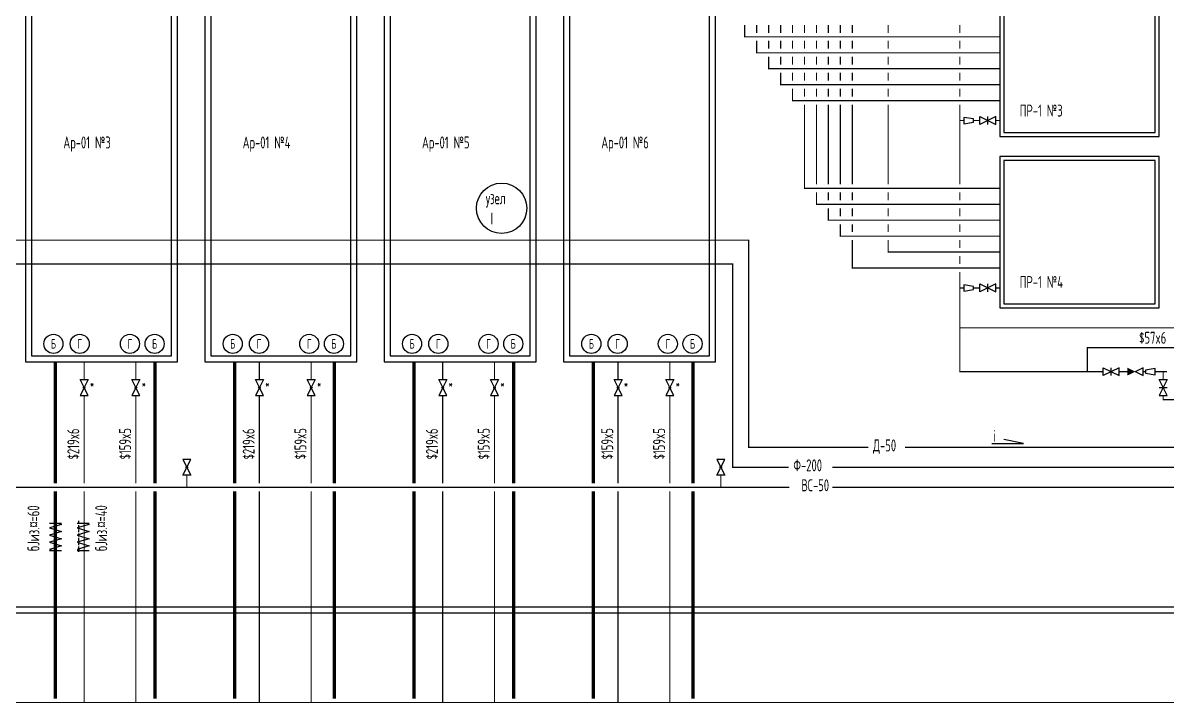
# Model space of a CAD drawing. Extents: x 0 to 1261, y 0 to 593.
# Drawn here: x 193.8 to 481, y 249.8 to 420.5 of the extents above; entities that cross this region are included whole.
import ezdxf
from ezdxf.enums import TextEntityAlignment as Align

# ---------------------------------------------------------------- set-up
doc = ezdxf.new("R2010")
doc.units = 0
doc.header["$LTSCALE"] = 12
doc.header["$MEASUREMENT"] = 0
doc.linetypes.add('HIDDEN', pattern=[0.375, 0.25, -0.125])
doc.layers.get('0').update_dxf_attribs({"linetype": 'CONTINUOUS'})
doc.layers.add('вспом_линии', color=7, linetype='CONTINUOUS', lineweight=30)
doc.styles.add('ESKD', font='eskd_u.shx', dxfattribs={"width": 0.8, "height": 3})

# ---------------------------------------------------------------- blocks, each defined once
blk = doc.blocks.new('b1_16')
for points in [[(4.56, -0.22), (0, -2.5), (0, 2.5), (4.56, 0.22)], [(5.46, -0.23), (10, -2.5), (10, 2.5), (5.46, 0.23)]]:
    blk.add_lwpolyline(points)
blk.add_lwpolyline([(5, -0.5, -0.974631), (5, 0.5, -1.026029), (5, -0.5, 1.665502)], format="xyb")
blk = doc.blocks.new('b4_16')
blk.add_lwpolyline([(0, -2.5), (0, 2.5), (10, -2.5), (10, 2.5)], close=True)
blk.add_lwpolyline([(5, -2.5), (5, 2.5)])
blk = doc.blocks.new('v26')
blk.add_lwpolyline([(6, 0), (6, 1), (0, 2), (0, -2), (6, -1), (6, 0)])
blk = doc.blocks.new('v6')
for points in [[(0, -2.5), (0, 2.5)], [(0, 1.5), (0.5, 2.5), (2, -2.5), (3.5, 2.5), (5, -2.5), (6.5, 2.5), (8, -2.5), (9.5, 2.5), (11, -2.5), (11.5, -1)], [(11.5, -2.5), (11.5, 2.5)]]:
    blk.add_lwpolyline(points)
at = {"linetype": 'HIDDEN', "ltscale": 0.4}
blk.add_lwpolyline([(-1, -2), (12, -2)], dxfattribs=at)
blk = doc.blocks.new('v5')
for points in [[(0, -2.5), (0, 2.5)], [(0, 1.5), (0.5, 2.5), (2, -2.5), (3.5, 2.5), (5, -2.5), (6.5, 2.5), (8, -2.5), (9.5, 2.5), (11, -2.5), (11.5, -1)], [(11.5, -2.5), (11.5, 2.5)]]:
    blk.add_lwpolyline(points)
blk = doc.blocks.new('b10_16')
blk.add_lwpolyline([(5.04, -0.02), (0, 2.5), (0, -2.5), (5.07, 0.04)])
blk.add_lwpolyline([(5.04, -0.02, 0.1, 5, 0), (10, -0.02, 5, 5, 0)], format="xyseb")

msp = doc.modelspace()

# ---------------------------------------------------------------- linework, layer by layer
for p, q in [((445, 315), (440, 316)), ((437, 315), (445, 315))]:
    msp.add_line(p, q)
at = {"const_width": 0.8}
for points in [[(202, 335.5), (202, 305)], [(227, 335.5), (227, 305)], [(247, 335.5), (247, 305)], [(272, 335.5), (272, 305)], [(292, 335.5), (292, 305)], [(317, 335.5), (317, 305)], [(337, 335.5), (337, 305)], [(362, 335.5), (362, 305)], [(202, 303), (202, 295)], [(227, 303), (227, 251)], [(247, 303), (247, 251)], [(272, 303), (272, 251)], [(292, 303), (292, 251)], [(317, 303), (317, 251)], [(337, 303), (337, 251)], [(362, 303), (362, 251)], [(202, 295), (202, 251)]]:
    msp.add_lwpolyline(points, dxfattribs=at)
at = {"linetype": 'Continuous'}
for centre in [(201.51, 339.97), (208.11, 339.97), (220.71, 339.97), (226.91, 339.97), (246.51, 339.97), (253.11, 339.97), (265.71, 339.97), (271.91, 339.97), (291.51, 339.97), (298.11, 339.97), (310.71, 339.97), (316.91, 339.97), (336.51, 339.97), (343.11, 339.97), (355.71, 339.97), (361.91, 339.97)]:
    msp.add_circle(centre, 2.4, dxfattribs=at)
at = {"layer": 'вспом_линии'}
for points in [[(882.5, 547.92), (28.5, 547.92), (28.5, 272.5), (882.5, 272.5)], [(881, 546.42), (30, 546.42), (30, 274), (881, 274)], [(439, 392), (479, 392), (479, 430), (439, 430)], [(440, 393), (478, 393), (478, 429), (440, 429)], [(439, 349), (479, 349), (479, 387), (439, 387)], [(440, 350), (478, 350), (478, 386), (440, 386)]]:
    msp.add_lwpolyline(points, close=True, dxfattribs=at)
at = {"layer": 'вспом_линии', "linetype": 'Continuous'}
for points in [[(194.54, 335.5), (232.65, 335.5), (232.65, 452.5), (194.54, 452.5)], [(196.04, 337), (231.15, 337), (231.15, 451), (196.04, 451)], [(239.54, 335.5), (277.65, 335.5), (277.65, 452.5), (239.54, 452.5)], [(241.04, 337), (276.15, 337), (276.15, 451), (241.04, 451)], [(284.54, 335.5), (322.65, 335.5), (322.65, 452.5), (284.54, 452.5)], [(286.04, 337), (321.15, 337), (321.15, 451), (286.04, 451)], [(329.54, 335.5), (367.65, 335.5), (367.65, 452.5), (329.54, 452.5)], [(331.04, 337), (366.15, 337), (366.15, 451), (331.04, 451)]]:
    msp.add_lwpolyline(points, close=True, dxfattribs=at)
at = {"layer": 'вспом_линии', "const_width": 0.3}
for points in [[(439, 417), (378, 417), (375, 417), (375, 420)], [(378, 418), (378, 420)], [(381, 418), (381, 420)], [(384, 418), (384, 420)], [(387, 418), (387, 420)], [(390, 418), (390, 420)], [(393, 418), (393, 420)], [(396, 418), (396, 420)], [(399, 418), (399, 420)], [(402, 418), (402, 420)], [(411, 418), (411, 420)], [(429, 418), (429, 420)], [(439, 413), (378, 413), (378, 416)], [(381, 414), (381, 416)], [(384, 414), (384, 416)], [(387, 414), (387, 416)], [(390, 414), (390, 416)], [(393, 414), (393, 416)], [(396, 414), (396, 416)], [(399, 414), (399, 416)], [(402, 414), (402, 416)], [(411, 414), (411, 416)], [(429, 414), (429, 416)], [(459, 333), (429, 333), (429, 344), (489, 344), (489, 414)], [(439, 409), (381, 409), (381, 412)], [(384, 410), (384, 412)], [(387, 410), (387, 412)], [(390, 410), (390, 412)], [(393, 410), (393, 412)], [(396, 410), (396, 412)], [(399, 410), (399, 412)], [(402, 410), (402, 412)], [(411, 410), (411, 412)], [(429, 410), (429, 412)], [(439, 405), (384, 405), (384, 408)], [(387, 406), (387, 408)], [(390, 406), (390, 408)], [(393, 406), (393, 408)], [(396, 406), (396, 408)], [(399, 406), (399, 408)], [(402, 406), (402, 408)], [(411, 406), (411, 408)], [(429, 406), (429, 408)], [(439, 401), (387, 401), (387, 404)], [(390, 402), (390, 404)], [(393, 402), (393, 404)], [(396, 402), (396, 404)], [(399, 402), (399, 404)], [(402, 402), (402, 404)], [(411, 402), (411, 404)], [(429, 402), (429, 404)], [(439, 379), (390, 379), (390, 400)], [(393, 380), (393, 400)], [(396, 380), (396, 400)], [(399, 380), (399, 400)], [(402, 380), (402, 400)], [(411, 380), (411, 400)], [(429, 380), (429, 400)], [(429, 396), (430, 396)], [(432.4, 396), (434, 396)], [(438, 396), (439, 396)], [(439, 375), (393, 375), (393, 378)], [(396, 376), (396, 378)], [(399, 376), (399, 378)], [(402, 376), (402, 378)], [(411, 376), (411, 378)], [(429, 376), (429, 378)], [(439, 371), (396, 371), (396, 374)], [(399, 372), (399, 374)], [(402, 372), (402, 374)], [(411, 372), (411, 374)], [(429, 372), (429, 374)], [(180.21, 368), (180.21, 366), (196, 366)], [(439, 367), (399, 367), (399, 370)], [(402, 368), (402, 370)], [(411, 368), (411, 370)], [(429, 368), (429, 370)], [(231, 366), (241, 366)], [(276, 366), (286, 366)], [(321, 366), (331, 366)], [(366, 366), (367.65, 366)], [(367.65, 366), (376, 366), (376, 314), (406, 314)], [(439, 359), (402, 359), (402, 366)], [(439, 363), (412, 363), (411, 363), (411, 366)], [(429, 364), (429, 366)], [(429, 360), (429, 362)], [(166.21, 360), (196, 360)], [(231, 360), (241, 360)], [(276, 360), (286, 360)], [(321, 360), (331, 360)], [(366, 360), (367.65, 360)], [(367.65, 360), (372, 360), (372, 309), (386, 309)], [(610.35, 360), (606, 360), (606, 309), (397, 309)], [(429, 344), (429, 358)], [(429, 354), (430, 354)], [(432.4, 354), (434, 354)], [(438, 354), (439, 354)], [(461, 333), (461, 339), (494, 339)], [(209.21, 335.5), (209.21, 331)], [(222.21, 335.5), (222.21, 331)], [(253.21, 335.5), (253.21, 331)], [(266.21, 335.5), (266.21, 331)], [(299.21, 335.5), (299.21, 331)], [(312.21, 335.5), (312.21, 331)], [(343.21, 335.5), (343.21, 331)], [(356.21, 335.5), (356.21, 331)], [(459, 333), (465, 333)], [(469, 333), (471, 333)], [(475, 333), (475.6, 333)], [(478, 333), (481, 333)], [(480, 333), (480, 331)], [(209.21, 327), (209.21, 305)], [(222.21, 327), (222.21, 305)], [(253.21, 327), (253.21, 305)], [(266.21, 327), (266.21, 305)], [(299.21, 327), (299.21, 305)], [(312.21, 327), (312.21, 305)], [(343.21, 327), (343.21, 305)], [(356.21, 327), (356.21, 305)], [(480, 327), (480, 326), (495, 326), (495, 314)], [(582, 314), (415.21, 314)], [(235, 304), (235, 307)], [(369, 304), (369, 307)], [(386.21, 304), (40, 304)], [(209.21, 303), (209.21, 295)], [(222.21, 303), (222.21, 250)], [(253.21, 303), (253.21, 250)], [(266.21, 303), (266.21, 250)], [(299.21, 303), (299.21, 250)], [(312.21, 303), (312.21, 250)], [(343.21, 303), (343.21, 250)], [(356.21, 303), (356.21, 250)], [(833, 304), (397, 304)], [(209.21, 295), (209.21, 250)], [(187.21, 250), (574, 250)]]:
    msp.add_lwpolyline(points, dxfattribs=at)
at = {"layer": 'вспом_линии', "linetype": 'HIDDEN', "const_width": 0.3}
for points in [[(196, 366), (231, 366)], [(241, 366), (276, 366)], [(286, 366), (321, 366)], [(331, 366), (366, 366)], [(196, 360), (231, 360)], [(241, 360), (276, 360)], [(286, 360), (321, 360)], [(331, 360), (366, 360)]]:
    msp.add_lwpolyline(points, dxfattribs=at)
at = {"layer": 'вспом_линии'}
msp.add_circle((314, 374), 6.32, dxfattribs=at)

# ---------------------------------------------------------------- block references
at = {"xscale": 0.4, "yscale": 0.4, "zscale": 0.4, "rotation": 180}
msp.add_blockref('b10_16', (475, 333), dxfattribs=at)
at = {"layer": 'вспом_линии', "xscale": 0.4, "yscale": 0.4, "zscale": 0.4}
for name, p in [('v26', (430, 396)), ('b4_16', (434, 396)), ('v26', (430, 354)), ('b4_16', (434, 354)), ('b4_16', (465, 333))]:
    msp.add_blockref(name, p, dxfattribs=at)
at = {"layer": 'вспом_линии'}
for name, p, xscale, yscale, zscale, rotation in [('v26', (478, 333), 0.4, 0.4, 0.4, 180), ('b1_16', (209.21, 331), 0.4, 0.4, 0.4, 270), ('b1_16', (222.21, 331), 0.4, 0.4, 0.4, 270), ('b1_16', (253.21, 331), 0.4, 0.4, 0.4, 270), ('b1_16', (266.21, 331), 0.4, 0.4, 0.4, 270), ('b1_16', (299.21, 331), 0.4, 0.4, 0.4, 270), ('b1_16', (312.21, 331), 0.4, 0.4, 0.4, 270), ('b1_16', (343.21, 331), 0.4, 0.4, 0.4, 270), ('b1_16', (356.21, 331), 0.4, 0.4, 0.4, 270), ('b4_16', (480, 331), 0.4, 0.4, 0.4, 270), ('b1_16', (235, 307), 0.4, 0.4, 0.4, 90), ('b1_16', (369, 307), 0.4, 0.4, 0.4, 90), ('v5', (202, 295), 0.6, 0.6, 0.6, 270), ('v6', (209, 295), 0.6, 0.6, 0.6, 270)]:
    msp.add_blockref(name, p, dxfattribs=dict(at, xscale=xscale, yscale=yscale, zscale=zscale, rotation=rotation))

# ---------------------------------------------------------------- texts
at = {"linetype": 'Continuous', "style": 'ESKD', "width": 0.8}
for s, p in [('Б', (201.51, 338.77)), ('Г', (208.11, 338.77)), ('Г', (220.71, 338.77)), ('Б', (226.91, 338.77)), ('Б', (246.51, 338.77)), ('Г', (253.11, 338.77)), ('Г', (265.71, 338.77)), ('Б', (271.91, 338.77)), ('Б', (291.51, 338.77)), ('Г', (298.11, 338.77)), ('Г', (310.71, 338.77)), ('Б', (316.91, 338.77)), ('Б', (336.51, 338.77)), ('Г', (343.11, 338.77)), ('Г', (355.71, 338.77)), ('Б', (361.91, 338.77)), ('*', (211.2, 328.77)), ('*', (224.2, 328.77)), ('*', (255.2, 328.77)), ('*', (268.2, 328.77)), ('*', (301.2, 328.77)), ('*', (314.2, 328.77)), ('*', (345.2, 328.77)), ('*', (358.2, 328.77))]:
    msp.add_text(s, height=2.4, dxfattribs=at).set_placement(p, align=Align.CENTER)
at = {"style": 'ESKD', "width": 0.8}
msp.add_text('i', height=3, dxfattribs=at).set_placement((437.41, 315.39))
for s, p in [('бЈиз.¤=60', (198, 288)), ('бЈиз.¤=40', (215, 288))]:
    msp.add_text(s, height=3, rotation=90, dxfattribs=at).set_placement(p)
at = {"layer": 'вспом_линии', "style": 'ESKD', "width": 0.8}
for s, p in [('ПР-1 №3', (444, 397)), ('узел', (310, 375)), (' I', (310, 369.9)), ('ПР-1 №4', (444, 354)), ('$57x6', (474, 340)), ('Д-50', (407.21, 313)), ('Ф-200', (387.21, 308)), ('ВС-50', (389.21, 303))]:
    msp.add_text(s, height=3, dxfattribs=at).set_placement(p)
at = {"layer": 'вспом_линии', "linetype": 'Continuous', "style": 'ESKD', "width": 0.8}
for s, p in [('Ар-01 №3', (204, 389)), ('Ар-01 №4', (249, 389)), ('Ар-01 №5', (294, 389)), ('Ар-01 №6', (339, 389))]:
    msp.add_text(s, height=3, dxfattribs=at).set_placement(p)
at = {"layer": 'вспом_линии', "style": 'ESKD', "width": 0.8}
for s, p in [('$219x6', (208, 311)), ('$159x5', (221, 311)), ('$219x6', (252, 311)), ('$159x5', (265, 311)), ('$219x6', (298, 311)), ('$159x5', (311, 311)), ('$159x5', (342, 311)), ('$159x5', (355, 311))]:
    msp.add_text(s, height=3, rotation=90, dxfattribs=at).set_placement(p)

doc.saveas('drawing.dxf')
